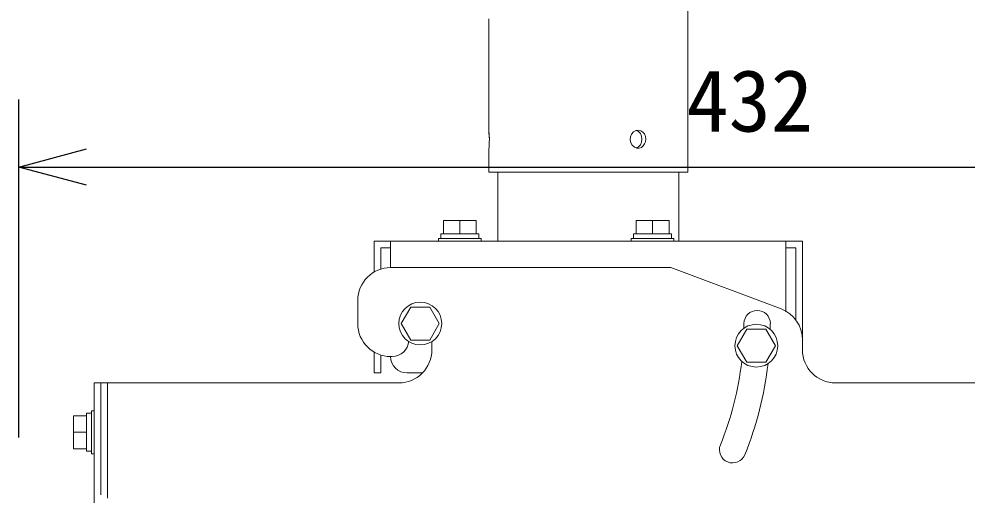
# Model space of a CAD drawing. Units: millimetres, scale not verified. Extents: x -63 to 62, y -56 to 57.
# Drawn here: x 14.55 to 42.58, y 17.24 to 31.32 of the extents above; entities that cross this region are included whole.
import ezdxf
from ezdxf.enums import TextEntityAlignment as Align

# ---------------------------------------------------------------- set-up
doc = ezdxf.new("R2010")
doc.units = ezdxf.units.MM
doc.header["$LTSCALE"] = 0.125
doc.layers.add('0-0_0', color=7, linetype='Continuous')
doc.layers.add('0-6_SUNPO', color=7, linetype='Continuous')
doc.layers.add('0-7_S1', color=1, linetype='Continuous', lineweight=18)
doc.styles.add('ＭＳ ゴシック', font='')
doc.styles.get('ＭＳ ゴシック').set_extended_font_data('MS Gothic')

# ---------------------------------------------------------------- blocks, each defined once
blk = doc.blocks.new('_OPEN30')
at = {"layer": '0-0_0'}
blk.add_line((0, 0), (-1, 0), dxfattribs=at)
blk.add_lwpolyline([(-1, 0.26795), (0, 0), (-1, -0.26795)], dxfattribs=at)
blk = doc.blocks.new('D8')
at = {"layer": '0-6_SUNPO'}
for p, q in [((12.2799, 17.1726), (12.2799, 27.1726)), ((14.2799, 25.1726), (53.4959, 25.1726))]:
    blk.add_line(p, q, dxfattribs=at)
at = {"layer": '0-6_SUNPO', "xscale": 2, "yscale": 2, "rotation": 180}
blk.add_blockref('_OPEN30', (12.2799, 25.1726), dxfattribs=at)
at = {"layer": '0-6_SUNPO', "style": 'ＭＳ ゴシック'}
blk.add_text('432', height=1.833, dxfattribs=at).set_placement((32.0129, 25.6726), align=Align.BOTTOM_LEFT)

msp = doc.modelspace()

# ---------------------------------------------------------------- linework, layer by layer
at = {"layer": '0-7_S1'}
for p, q in [((34.3295, 43.0127), (34.3295, 26.7901)), ((28.4375, 28.1048), (28.4375, 31.3187)), ((28.4375, 26.7901), (28.4375, 27.4231)), ((34.3295, 26.7901), (28.4375, 26.7901)), ((28.7053, 24.7449), (28.7053, 26.7901)), ((34.0617, 26.7901), (34.0617, 24.7449)), ((27.0984, 25.3585), (27.5853, 25.3585)), ((27.0984, 24.9689), (27.0984, 25.3585)), ((27.5853, 25.3585), (28.0723, 25.3585)), ((27.5853, 24.9689), (27.5853, 25.3585)), ((28.0723, 24.9689), (28.0723, 25.3585)), ((32.7956, 25.3585), (33.2826, 25.3585)), ((32.7956, 24.9689), (32.7956, 25.3585)), ((33.2826, 25.3585), (33.7695, 25.3585)), ((33.2826, 24.9689), (33.2826, 25.3585)), ((33.7695, 24.9689), (33.7695, 25.3585)), ((27.0253, 24.9689), (27.0984, 24.9689)), ((27.0253, 24.8228), (27.0253, 24.9689)), ((27.1024, 24.9689), (27.0984, 24.9689)), ((27.1024, 24.9689), (27.5813, 24.9689)), ((27.5853, 24.9689), (27.5813, 24.9689)), ((27.5893, 24.9689), (27.5853, 24.9689)), ((27.5893, 24.9689), (28.0683, 24.9689)), ((28.0723, 24.9689), (28.0683, 24.9689)), ((28.0722, 24.9689), (28.1453, 24.9689)), ((28.1453, 24.9689), (28.1453, 24.8228)), ((32.7226, 24.9689), (32.7956, 24.9689)), ((32.7226, 24.8228), (32.7226, 24.9689)), ((32.7996, 24.9689), (32.7956, 24.9689)), ((32.7996, 24.9689), (33.2786, 24.9689)), ((33.2826, 24.9689), (33.2786, 24.9689)), ((33.2865, 24.9689), (33.2826, 24.9689)), ((33.2865, 24.9689), (33.7655, 24.9689)), ((33.7695, 24.9689), (33.7655, 24.9689)), ((33.7695, 24.9689), (33.8426, 24.9689)), ((33.8426, 24.9689), (33.8426, 24.8228)), ((25.0532, 24.7449), (25.0532, 23.8353)), ((25.5401, 24.7449), (37.2268, 24.7449)), ((25.5401, 23.9658), (25.5401, 24.7449)), ((26.9523, 24.8228), (28.2183, 24.8228)), ((26.9523, 24.7449), (26.9523, 24.8228)), ((28.2183, 24.8228), (28.2183, 24.7449)), ((32.6496, 24.8228), (33.9156, 24.8228)), ((32.6496, 24.7449), (32.6496, 24.8228)), ((33.9156, 24.8228), (33.9156, 24.7449)), ((37.2268, 24.7449), (37.2268, 22.6615)), ((37.7138, 21.83), (37.7138, 24.7449)), ((25.248, 24.5501), (25.248, 23.9209)), ((37.519, 22.4144), (37.519, 24.5501)), ((33.8182, 23.9658), (25.5401, 23.9658)), ((33.8182, 23.9658), (37.0819, 22.7419)), ((24.5662, 22.3102), (24.5662, 22.9919)), ((26.1355, 22.7971), (25.8544, 22.3102)), ((26.6978, 22.7971), (26.1355, 22.7971)), ((26.9789, 22.3102), (26.6978, 22.7971)), ((25.8544, 22.3102), (26.1355, 21.8232)), ((26.6978, 21.8232), (26.9789, 22.3102)), ((36.0692, 22.1436), (35.7881, 21.6566)), ((36.6315, 22.1436), (36.0692, 22.1436)), ((36.9126, 21.6566), (36.6315, 22.1436)), ((26.1355, 21.8232), (26.6978, 21.8232)), ((26.7575, 21.5311), (26.7575, 21.7768)), ((35.7881, 21.6566), (36.0692, 21.1697)), ((36.6315, 21.1697), (36.9126, 21.6566)), ((37.7138, 21.83), (37.7138, 21.5311)), ((25.5888, 21.3363), (25.5401, 21.3363)), ((36.0692, 21.1697), (36.6315, 21.1697)), ((25.0532, 20.8493), (25.248, 20.8493)), ((26.4768, 20.8493), (26.0271, 20.8493)), ((16.9699, 20.5572), (16.7751, 20.5572)), ((16.9699, 17.2439), (16.9699, 20.5572)), ((17.1646, 20.5572), (17.1646, 17.1485)), ((16.5511, 19.6563), (16.5511, 19.6563)), ((16.5511, 19.5833), (16.5511, 19.6563)), ((16.5511, 19.6563), (16.6972, 19.6563)), ((16.5511, 19.6563), (16.5511, 19.6563)), ((16.6972, 18.4633), (16.6972, 19.7294)), ((16.6972, 19.7294), (16.7751, 19.7294)), ((16.1615, 19.0963), (16.1615, 19.5833)), ((16.5511, 19.5833), (16.1615, 19.5833)), ((16.5511, 19.5833), (16.5511, 19.5793)), ((16.5511, 19.1003), (16.5511, 19.5793)), ((16.1615, 18.6094), (16.1615, 19.0963)), ((16.5511, 19.0963), (16.1615, 19.0963)), ((16.5511, 19.1003), (16.5511, 19.0963)), ((16.5511, 19.0963), (16.5511, 19.0923)), ((16.5511, 18.6134), (16.5511, 19.0923)), ((16.5511, 18.6094), (16.1615, 18.6094)), ((16.5511, 18.6134), (16.5511, 18.6094)), ((16.5511, 18.5363), (16.5511, 18.6094)), ((16.6972, 18.5363), (16.5511, 18.5363)), ((16.7751, 18.4633), (16.6972, 18.4633))]:
    msp.add_line(p, q, dxfattribs=at)
for points in [[(28.4572, 27.764), (28.4539, 27.8971), (28.4468, 28.0087), (28.4399, 28.0831), (28.4375, 28.1043), (28.4467, 28.0128), (28.457, 27.8045)], [(28.4452, 27.4981), (28.4411, 27.4549), (28.4384, 27.4296), (28.4376, 27.4234), (28.4391, 27.4373), (28.4427, 27.4726), (28.4474, 27.5271), (28.4521, 27.5967), (28.4558, 27.677), (28.4572, 27.764)], [(32.8001, 28.0239), (32.8708, 27.987), (32.9243, 27.9267), (32.9581, 27.85), (32.9698, 27.764)], [(32.9698, 27.764), (32.9575, 27.6758), (32.9227, 27.599), (32.8691, 27.5398), (32.8001, 27.5041)], [(33.2866, 24.9689), (33.2865, 24.9689), (33.2865, 24.9689)], [(25.5401, 24.7449), (25.3453, 24.7449), (25.0532, 24.7449)], [(37.7138, 24.7449), (37.4216, 24.7449), (37.2268, 24.7449)], [(25.5401, 24.5501), (25.3453, 24.5501), (25.248, 24.5501)], [(37.519, 24.5501), (37.4216, 24.5501), (37.2268, 24.5501)], [(25.0532, 21.4668), (25.0532, 21.3363), (25.0532, 20.8493)], [(25.248, 21.3811), (25.248, 21.3363), (25.248, 20.8493)], [(16.7751, 20.5572), (16.7751, 19.0963), (16.7751, 18.1224)], [(16.9699, 20.5572), (17.1646, 20.5572), (25.7836, 20.5572)], [(38.6877, 20.5572), (44.6284, 20.5572), (44.8232, 20.5572)], [(16.5511, 19.1003), (16.5511, 19.1003), (16.5511, 19.1003)], [(16.7751, 18.1224), (16.7751, 17.1485), (16.7751, 16.6616)]]:
    msp.add_lwpolyline(points, dxfattribs=at)
msp.add_lwpolyline([(33.0823, 27.764), (33.0719, 27.8449), (33.0425, 27.9168), (32.9967, 27.975), (32.9372, 28.0148), (32.8621, 28.0313), (32.7865, 28.0186), (32.7175, 27.9795), (32.6618, 27.9167), (32.6266, 27.8328), (32.6197, 27.7419), (32.6401, 27.6567), (32.6831, 27.5837), (32.7444, 27.5291), (32.8191, 27.4996), (32.8903, 27.4989), (32.9536, 27.5218), (33.0066, 27.5639), (33.0472, 27.6211), (33.0732, 27.6892)], close=True, dxfattribs=at)
for centre in [(26.4166, 22.3102), (36.3503, 21.6566)]:
    msp.add_circle(centre, 0.633, dxfattribs=at)
for centre, radius, start, end in [((25.5401, 22.9919), 0.9739, 90.00002, 180), ((36.7399, 21.83), 0.9739, 0.00004, 69.44399), ((36.3747, 22.3102), 0.3896, 0.00004, 180), ((25.5401, 22.3102), 0.9739, 180.00002, 270), ((26.4166, 22.3102), 9.5685, 359.05851, 0.00004), ((26.4166, 22.3102), 10.3476, 359.03742, 0.00004), ((25.5888, 21.8232), 0.4869, 270, 356.66904), ((26.0271, 21.3363), 0.4869, 180.00002, 270), ((25.7836, 21.5311), 0.9739, 270, 0.00004), ((38.6877, 21.5311), 0.9739, 180.00002, 270), ((26.4166, 22.3102), 9.5685, 338, 353.29334), ((26.4166, 22.3102), 10.3476, 338, 353.43163), ((35.6496, 18.5798), 0.3896, 158, 337.99998)]:
    msp.add_arc(centre, radius, start, end, dxfattribs=at)

# ---------------------------------------------------------------- block references
at = {"layer": '0-6_SUNPO'}
msp.add_blockref('D8', (2.2719, 1.7652), dxfattribs=at)

doc.saveas('drawing.dxf')
